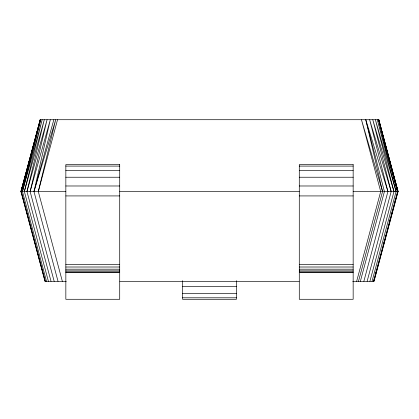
<?xml version="1.0" encoding="UTF-8"?>
<svg xmlns="http://www.w3.org/2000/svg" width="419" height="419" viewBox="0 0 419 419"><rect width="100%" height="100%" fill="white"/><g stroke="black" fill="none" stroke-linecap="round" stroke-linejoin="round"><path stroke-width="0.63" d="M54.177 281.327L30.121 191.541L47.064 119.714L26.968 191.541L51.029 281.327M26.968 191.541L44.278 119.714L24.36 191.541L48.415 281.327M62.352 281.327L38.297 191.541L55.701 119.714L33.97 191.541L58.026 281.327M24.36 191.541L42.167 119.714L22.458 191.541L46.514 281.327M22.458 191.541L40.716 119.714L21.044 191.541L45.1 281.327M27.743 167.6L28.241 165.709M29.393 161.299L29.89 159.409M31.043 154.999L32.038 151.217M32.368 149.96L33.688 144.916M34.018 143.659L35.337 138.616M35.667 137.359L40.287 119.714L20.95 191.541L45.006 281.327L66.275 281.327M21.044 191.541L40.198 119.714L378.802 119.714L398.05 191.541L373.994 281.327L352.725 281.327M39.072 125.386L39.575 123.495M40.198 119.714L20.95 191.541L65.841 191.541M38.297 191.541L57.539 119.714M356.648 281.327L380.703 191.541L361.461 119.714L382.547 191.541L358.486 281.327M360.361 281.327L384.417 191.541L365.782 119.714L387.921 191.541L363.86 281.327M367.123 281.327L391.184 191.541L372.784 119.714L393.965 191.541L369.909 281.327M372.025 281.327L396.081 191.541L377.299 119.714L397.531 191.541L373.47 281.327M373.612 281.327L374.12 279.431M375.644 273.743L376.152 271.842M383.605 244.026L384.113 242.124M385.302 237.699L385.81 235.803M389.874 220.63L390.382 218.734M391.571 214.308L392.079 212.407M393.263 207.981L393.771 206.085M394.96 201.659L395.468 199.763M373.9 281.327L397.956 191.541L378.802 119.714M40.716 119.714L21.332 191.541L45.388 281.327M53.826 119.714L33.97 191.541L50.327 119.714L30.121 191.541M65.841 166.092L119.714 166.092M299.286 166.092L353.159 166.092M65.841 170.423L119.714 170.423M299.286 170.423L353.159 170.423M65.841 177.237L119.714 177.237M299.286 177.237L353.159 177.237M65.841 185.984L119.714 185.984M299.286 185.984L353.159 185.984M119.714 191.541L299.286 191.541M353.159 191.541L398.05 191.541L378.713 119.714L397.531 191.541L378.42 119.714M65.841 195.924L119.714 195.924M299.286 195.924L353.159 195.924M65.841 264.52L119.714 264.52M299.286 264.52L353.159 264.52M65.841 267.008L119.714 267.008M299.286 267.008L353.159 267.008M65.841 269.192L119.714 269.192M299.286 269.192L353.159 269.192M65.841 270.894L119.714 270.894M299.286 270.894L353.159 270.894M65.841 271.978L119.714 271.978M299.286 271.978L353.159 271.978M65.841 272.35L119.714 272.35M299.286 272.35L353.159 272.35M119.902 281.327L299.098 281.327M182.564 286.654L236.436 286.654M182.564 293.473L236.436 293.473M182.564 297.799L236.436 297.799M391.184 191.541L369.637 119.714L387.921 191.541M396.081 191.541L375.393 119.714L393.965 191.541M385.705 146.807L386.224 148.698M387.428 153.108L388.293 156.261M388.638 157.518L390.021 162.562M390.361 163.819L397.956 191.541M365.782 119.714L382.547 191.541M236.436 280.688L236.436 299.286L182.564 299.286L182.564 280.688M119.714 164.609L65.841 164.609L65.841 299.286L119.714 299.286L119.714 164.609M353.159 164.609L299.286 164.609L299.286 299.286L353.159 299.286L353.159 164.609"/></g></svg>
